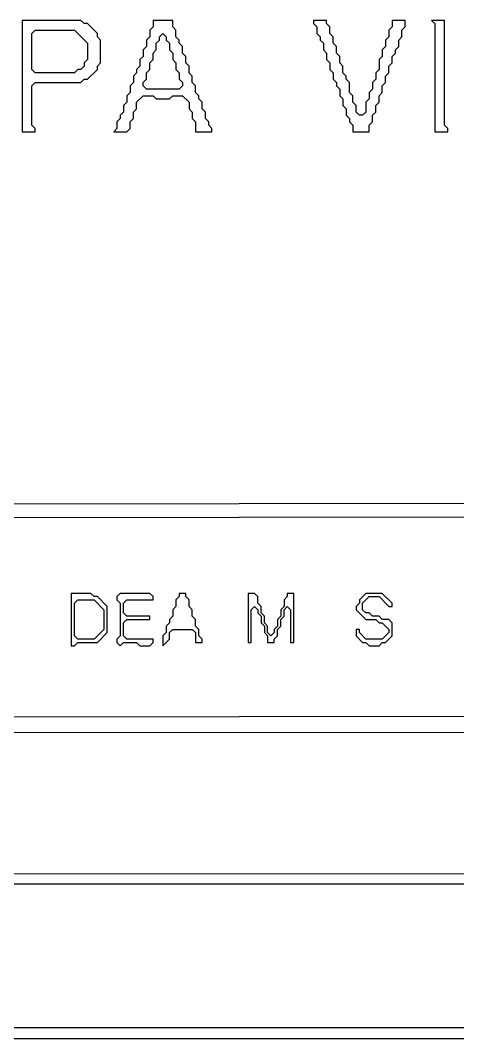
# Model space of a CAD drawing. Extents: x 17 to 323, y -435 to -5.
# Drawn here: x 227.05 to 240.4, y -434.9 to -403.8 of the extents above; entities that cross this region are included whole.
import ezdxf

# ---------------------------------------------------------------- set-up
doc = ezdxf.new("R2010")
doc.units = 0

msp = doc.modelspace()

# ---------------------------------------------------------------- linework, layer by layer
at = {"layer": 'CONTOURS'}
for p, q in [((228.9, -403.8), (227.1, -403.8)), ((227.1, -403.8), (227.1, -407.2)), ((229, -403.9), (228.9, -403.8)), ((229.1, -403.9), (229, -403.9)), ((229.4, -404.2), (229.1, -403.9)), ((231.1, -403.8), (231.1, -404)), ((231.7, -403.8), (231.1, -403.8)), ((231.7, -404), (231.7, -403.8)), ((236, -403.8), (236, -403.9)), ((236.4, -403.8), (236, -403.8)), ((236, -403.9), (236.1, -404)), ((236.4, -403.9), (236.4, -403.8)), ((236.5, -404), (236.4, -403.9)), ((238.8, -403.8), (238.4, -403.8)), ((238.4, -403.8), (238.4, -404)), ((238.8, -404), (238.8, -403.8)), ((239.6, -403.8), (239.7, -403.9)), ((240, -403.8), (239.6, -403.8)), ((239.7, -403.9), (239.7, -407.2)), ((240, -407), (240, -403.8)), ((227.4, -404.2), (227.5, -404.1)), ((227.4, -405.3), (227.4, -404.2)), ((227.5, -404.1), (228.7, -404.1)), ((228.7, -404.1), (229.1, -404.5)), ((229.4, -404.3), (229.4, -404.2)), ((229.5, -404.4), (229.4, -404.3)), ((231, -404.3), (230.9, -404.4)), ((231.1, -404), (231, -404.1)), ((231, -404.1), (231, -404.3)), ((231.3, -404.3), (231.4, -404.2)), ((231.3, -404.4), (231.3, -404.3)), ((231.4, -404.2), (231.5, -404.3)), ((231.5, -404.3), (231.5, -404.4)), ((231.8, -404.1), (231.7, -404)), ((231.8, -404.3), (231.8, -404.1)), ((231.9, -404.4), (231.8, -404.3)), ((236.1, -404), (236.1, -404.2)), ((236.1, -404.2), (236.2, -404.3)), ((236.2, -404.3), (236.2, -404.4)), ((236.5, -404.2), (236.5, -404)), ((236.6, -404.3), (236.5, -404.2)), ((236.6, -404.5), (236.6, -404.3)), ((238.3, -404.3), (238.2, -404.4)), ((238.4, -404), (238.3, -404.1)), ((238.3, -404.1), (238.3, -404.3)), ((238.6, -404.4), (238.7, -404.3)), ((238.7, -404.1), (238.8, -404)), ((238.7, -404.3), (238.7, -404.1)), ((229.1, -404.5), (229.1, -405)), ((229.5, -405.1), (229.5, -404.4)), ((230.9, -404.6), (230.8, -404.7)), ((230.9, -404.4), (230.9, -404.6)), ((231.2, -404.5), (231.3, -404.4)), ((231.2, -404.7), (231.2, -404.5)), ((231.5, -404.4), (231.6, -404.5)), ((231.6, -404.5), (231.6, -404.7)), ((231.9, -404.5), (231.9, -404.4)), ((232, -404.6), (231.9, -404.5)), ((232, -404.8), (232, -404.6)), ((236.2, -404.4), (236.3, -404.5)), ((236.3, -404.5), (236.3, -404.7)), ((236.7, -404.6), (236.6, -404.5)), ((236.7, -404.8), (236.7, -404.6)), ((238.2, -404.6), (238.1, -404.7)), ((238.2, -404.4), (238.2, -404.6)), ((238.5, -404.7), (238.6, -404.6)), ((238.6, -404.6), (238.6, -404.4)), ((230.8, -404.9), (230.7, -405)), ((230.8, -404.7), (230.8, -404.9)), ((231.1, -404.8), (231.2, -404.7)), ((231.1, -405), (231.1, -404.8)), ((231.6, -404.7), (231.7, -404.8)), ((231.7, -404.8), (231.7, -405)), ((232.1, -404.9), (232, -404.8)), ((232.1, -405.1), (232.1, -404.9)), ((236.3, -404.7), (236.4, -404.8)), ((236.4, -404.8), (236.4, -405)), ((236.8, -404.9), (236.7, -404.8)), ((236.8, -405.1), (236.8, -404.9)), ((238.1, -404.9), (238, -405)), ((238.1, -404.7), (238.1, -404.9)), ((238.4, -404.9), (238.5, -404.8)), ((238.4, -405.1), (238.4, -404.9)), ((238.5, -404.8), (238.5, -404.7)), ((229, -405.2), (228.9, -405.3)), ((229.1, -405), (229, -405.1)), ((229, -405.1), (229, -405.2)), ((229.4, -405.2), (229.5, -405.1)), ((229.4, -405.3), (229.4, -405.2)), ((230.7, -405.2), (230.6, -405.3)), ((230.7, -405), (230.7, -405.2)), ((231, -405.1), (231.1, -405)), ((231, -405.3), (231, -405.1)), ((231.7, -405), (231.8, -405.1)), ((231.8, -405.1), (231.8, -405.3)), ((232.2, -405.2), (232.1, -405.1)), ((232.2, -405.4), (232.2, -405.2)), ((236.4, -405), (236.5, -405.1)), ((236.5, -405.1), (236.5, -405.3)), ((236.9, -405.2), (236.8, -405.1)), ((236.9, -405.4), (236.9, -405.2)), ((238, -405), (238, -405.3)), ((238.3, -405.2), (238.4, -405.1)), ((238.3, -405.4), (238.3, -405.2)), ((227.5, -405.4), (227.4, -405.3)), ((228.7, -405.4), (227.5, -405.4)), ((228.8, -405.3), (228.7, -405.4)), ((228.9, -405.3), (228.8, -405.3)), ((229.1, -405.6), (229.4, -405.3)), ((230.6, -405.4), (230.5, -405.5)), ((230.5, -405.5), (230.5, -405.7)), ((230.6, -405.3), (230.6, -405.4)), ((230.9, -405.4), (231, -405.3)), ((230.9, -405.6), (230.9, -405.4)), ((231.8, -405.3), (231.9, -405.4)), ((231.9, -405.4), (231.9, -405.6)), ((232.3, -405.5), (232.2, -405.4)), ((232.3, -405.7), (232.3, -405.5)), ((236.5, -405.3), (236.6, -405.4)), ((236.6, -405.4), (236.6, -405.6)), ((237, -405.5), (236.9, -405.4)), ((237, -405.6), (237, -405.5)), ((238, -405.3), (237.9, -405.4)), ((237.9, -405.4), (237.9, -405.6)), ((238.2, -405.5), (238.3, -405.4)), ((238.2, -405.7), (238.2, -405.5)), ((227.4, -405.8), (227.5, -405.7)), ((227.4, -407), (227.4, -405.8)), ((227.5, -405.7), (228.9, -405.7)), ((228.9, -405.7), (229, -405.6)), ((229, -405.6), (229.1, -405.6)), ((230.5, -405.7), (230.4, -405.8)), ((230.4, -405.8), (230.4, -406)), ((230.8, -405.7), (230.9, -405.6)), ((230.8, -405.8), (230.8, -405.7)), ((230.9, -405.9), (230.8, -405.8)), ((231.9, -405.6), (232, -405.7)), ((232, -405.8), (231.9, -405.9)), ((232, -405.7), (232, -405.8)), ((232.4, -405.8), (232.3, -405.7)), ((232.4, -406), (232.4, -405.8)), ((236.6, -405.6), (236.7, -405.7)), ((236.7, -405.7), (236.7, -405.8)), ((236.7, -405.8), (236.8, -405.9)), ((237.1, -405.7), (237, -405.6)), ((237.1, -406), (237.1, -405.7)), ((237.9, -405.6), (237.8, -405.7)), ((237.8, -405.7), (237.8, -405.9)), ((238.1, -405.8), (238.2, -405.7)), ((238.1, -406), (238.1, -405.8)), ((230.4, -406), (230.3, -406.1)), ((230.3, -406.1), (230.3, -406.3)), ((230.6, -406.3), (230.8, -406.1)), ((230.8, -406.1), (231.1, -406.1)), ((231.9, -405.9), (230.9, -405.9)), ((231.1, -406.1), (231.2, -406.2)), ((231.6, -406.2), (231.7, -406.1)), ((231.7, -406.1), (232, -406.1)), ((232, -406.1), (232.2, -406.3)), ((232.5, -406.1), (232.4, -406)), ((232.5, -406.2), (232.5, -406.1)), ((236.8, -405.9), (236.8, -406.1)), ((236.8, -406.1), (236.9, -406.2)), ((237.2, -406.1), (237.1, -406)), ((237.2, -406.3), (237.2, -406.1)), ((237.8, -405.9), (237.7, -406)), ((237.7, -406), (237.7, -406.2)), ((238, -406.1), (238.1, -406)), ((238, -406.3), (238, -406.1)), ((230.3, -406.3), (230.2, -406.4)), ((230.2, -406.4), (230.2, -406.6)), ((230.6, -406.5), (230.6, -406.3)), ((231.2, -406.2), (231.6, -406.2)), ((232.2, -406.3), (232.2, -406.5)), ((232.6, -406.3), (232.5, -406.2)), ((232.6, -406.5), (232.6, -406.3)), ((236.9, -406.2), (236.9, -406.4)), ((236.9, -406.4), (237, -406.5)), ((237.3, -406.4), (237.2, -406.3)), ((237.3, -406.6), (237.3, -406.4)), ((237.7, -406.2), (237.6, -406.3)), ((237.6, -406.3), (237.6, -406.6)), ((237.9, -406.4), (238, -406.3)), ((237.9, -406.6), (237.9, -406.4)), ((230.2, -406.6), (230.1, -406.7)), ((230.1, -406.7), (230.1, -406.8)), ((230.5, -406.6), (230.6, -406.5)), ((230.5, -406.8), (230.5, -406.6)), ((232.2, -406.5), (232.3, -406.6)), ((232.3, -406.6), (232.3, -406.8)), ((232.7, -406.6), (232.6, -406.5)), ((232.7, -406.8), (232.7, -406.6)), ((237, -406.5), (237, -406.7)), ((237, -406.7), (237.1, -406.8)), ((237.4, -406.7), (237.3, -406.6)), ((237.5, -406.7), (237.4, -406.7)), ((237.6, -406.6), (237.5, -406.7)), ((237.8, -406.7), (237.9, -406.6)), ((237.8, -406.9), (237.8, -406.7)), ((227.5, -407.1), (227.4, -407)), ((230.1, -406.8), (230, -406.9)), ((230, -406.9), (230, -407.1)), ((230.4, -406.9), (230.5, -406.8)), ((230.4, -407.1), (230.4, -406.9)), ((232.3, -406.8), (232.4, -406.9)), ((232.4, -406.9), (232.4, -407.2)), ((232.8, -406.9), (232.7, -406.8)), ((232.8, -407), (232.8, -406.9)), ((232.9, -407.1), (232.8, -407)), ((237.1, -406.8), (237.1, -406.9)), ((237.1, -406.9), (237.2, -407)), ((237.2, -407), (237.2, -407.2)), ((237.7, -407), (237.8, -406.9)), ((237.7, -407.2), (237.7, -407)), ((240.1, -407.1), (240, -407)), ((227.1, -407.2), (227.5, -407.2)), ((227.5, -407.2), (227.5, -407.1)), ((230, -407.1), (229.9, -407.2)), ((229.9, -407.2), (230.3, -407.2)), ((230.3, -407.2), (230.4, -407.1)), ((232.4, -407.2), (232.9, -407.2)), ((232.9, -407.2), (232.9, -407.1)), ((237.2, -407.2), (237.7, -407.2)), ((239.7, -407.2), (240.1, -407.2)), ((240.1, -407.2), (240.1, -407.1)), ((291.4, -418.5), (208.9, -418.6)), ((208.8, -419), (291.3, -418.9)), ((228.6, -421.3), (228.6, -422.9)), ((229.2, -421.3), (228.6, -421.3)), ((229.3, -421.4), (229.2, -421.3)), ((229.4, -421.4), (229.3, -421.4)), ((229.7, -421.7), (229.4, -421.4)), ((230.1, -421.3), (230, -421.4)), ((230, -421.4), (230, -421.5)), ((231, -421.3), (230.1, -421.3)), ((231.1, -421.4), (231, -421.3)), ((231.1, -421.5), (231.1, -421.4)), ((231.9, -421.4), (231.8, -421.5)), ((232.1, -421.3), (231.9, -421.3)), ((231.9, -421.3), (231.9, -421.4)), ((232.1, -421.4), (232.1, -421.3)), ((232.2, -421.5), (232.1, -421.4)), ((234, -421.3), (234, -422.8)), ((234.2, -421.3), (234, -421.3)), ((234.3, -421.4), (234.2, -421.3)), ((234.3, -421.6), (234.3, -421.4)), ((235.2, -421.4), (235.1, -421.5)), ((235.4, -421.3), (235.2, -421.3)), ((235.2, -421.3), (235.2, -421.4)), ((235.4, -422.8), (235.4, -421.3)), ((237.6, -421.3), (237.4, -421.5)), ((237.5, -421.6), (237.7, -421.4)), ((238.1, -421.3), (237.6, -421.3)), ((237.7, -421.4), (238, -421.4)), ((238, -421.4), (238.3, -421.7)), ((238.4, -421.6), (238.1, -421.3)), ((228.7, -421.6), (228.8, -421.5)), ((228.7, -422.6), (228.7, -421.6)), ((228.8, -421.5), (229.3, -421.5)), ((229.3, -421.5), (229.6, -421.8)), ((229.7, -422.5), (229.7, -421.7)), ((230, -421.5), (230.1, -421.6)), ((230.1, -421.6), (230.1, -422.6)), ((230.2, -421.6), (230.3, -421.5)), ((230.2, -421.9), (230.2, -421.6)), ((230.3, -421.5), (231.1, -421.5)), ((231.8, -421.7), (231.7, -421.8)), ((231.8, -421.5), (231.8, -421.7)), ((232.2, -421.7), (232.2, -421.5)), ((232.3, -421.8), (232.2, -421.7)), ((234.1, -421.8), (234.2, -421.7)), ((234.2, -421.7), (234.3, -421.8)), ((234.4, -421.7), (234.3, -421.6)), ((234.4, -421.9), (234.4, -421.7)), ((235.1, -421.7), (235, -421.8)), ((235.1, -421.5), (235.1, -421.7)), ((235.1, -421.8), (235.2, -421.7)), ((235.2, -421.7), (235.3, -421.8)), ((237.4, -421.6), (237.3, -421.7)), ((237.3, -421.7), (237.3, -421.8)), ((237.4, -421.5), (237.4, -421.6)), ((237.5, -421.8), (237.5, -421.6)), ((238.3, -421.7), (238.4, -421.7)), ((238.4, -421.7), (238.4, -421.6)), ((229.6, -421.8), (229.6, -422.4)), ((230.3, -422), (230.2, -421.9)), ((231, -422), (230.3, -422)), ((231, -422.1), (231, -422)), ((231.7, -422), (231.6, -422.1)), ((231.7, -421.8), (231.7, -422)), ((232.3, -422), (232.3, -421.8)), ((232.4, -422.1), (232.3, -422)), ((234.1, -422.8), (234.1, -421.8)), ((234.3, -421.8), (234.3, -421.9)), ((234.3, -421.9), (234.4, -422)), ((234.5, -422), (234.4, -421.9)), ((234.4, -422), (234.4, -422.2)), ((234.5, -422.2), (234.5, -422)), ((235, -422), (234.9, -422.1)), ((235, -421.8), (235, -422)), ((235, -422.1), (235.1, -422)), ((235.1, -422), (235.1, -421.8)), ((235.3, -421.8), (235.3, -422.8)), ((237.3, -421.8), (237.6, -422.1)), ((237.6, -421.9), (237.5, -421.8)), ((237.7, -421.9), (237.6, -421.9)), ((237.8, -422), (237.7, -421.9)), ((238, -422), (237.8, -422)), ((238.1, -422.1), (238, -422)), ((230.2, -422.2), (230.3, -422.1)), ((230.2, -422.6), (230.2, -422.2)), ((230.3, -422.1), (231, -422.1)), ((231.6, -422.2), (231.5, -422.3)), ((231.5, -422.3), (231.5, -422.5)), ((231.6, -422.1), (231.6, -422.2)), ((232.4, -422.3), (232.4, -422.1)), ((232.5, -422.4), (232.4, -422.3)), ((234.4, -422.2), (234.5, -422.3)), ((234.6, -422.3), (234.5, -422.2)), ((234.5, -422.3), (234.5, -422.5)), ((234.6, -422.5), (234.6, -422.3)), ((234.9, -422.3), (234.8, -422.4)), ((234.9, -422.1), (234.9, -422.3)), ((234.9, -422.4), (235, -422.3)), ((235, -422.3), (235, -422.1)), ((237.6, -422.1), (237.9, -422.1)), ((237.9, -422.1), (238, -422.2)), ((238, -422.2), (238.1, -422.2)), ((238.3, -422.1), (238.1, -422.1)), ((238.1, -422.2), (238.3, -422.4)), ((238.4, -422.2), (238.3, -422.1)), ((238.4, -422.6), (238.4, -422.2)), ((228.8, -422.7), (228.7, -422.6)), ((229.6, -422.4), (229.3, -422.7)), ((229.4, -422.8), (229.7, -422.5)), ((230.1, -422.6), (230, -422.7)), ((230.3, -422.7), (230.2, -422.6)), ((231.5, -422.5), (231.4, -422.6)), ((231.4, -422.6), (231.4, -422.9)), ((231.6, -422.5), (231.7, -422.4)), ((231.6, -422.7), (231.6, -422.5)), ((231.7, -422.4), (232.3, -422.4)), ((232.3, -422.4), (232.4, -422.5)), ((232.4, -422.5), (232.4, -422.8)), ((232.5, -422.6), (232.5, -422.4)), ((232.6, -422.7), (232.5, -422.6)), ((234.5, -422.5), (234.6, -422.6)), ((234.7, -422.6), (234.6, -422.5)), ((234.6, -422.6), (234.6, -422.8)), ((234.8, -422.5), (234.7, -422.6)), ((234.8, -422.4), (234.8, -422.5)), ((234.8, -422.7), (234.9, -422.6)), ((234.9, -422.6), (234.9, -422.4)), ((237.4, -422.4), (237.3, -422.4)), ((237.3, -422.4), (237.3, -422.6)), ((237.3, -422.6), (237.5, -422.8)), ((237.4, -422.5), (237.4, -422.4)), ((237.6, -422.7), (237.4, -422.5)), ((238.3, -422.5), (238.1, -422.7)), ((238.2, -422.8), (238.4, -422.6)), ((238.3, -422.4), (238.3, -422.5)), ((228.6, -422.9), (228.7, -422.9)), ((228.7, -422.9), (228.8, -422.8)), ((229.3, -422.7), (228.8, -422.7)), ((228.8, -422.8), (229.4, -422.8)), ((230, -422.7), (230, -422.8)), ((230, -422.8), (230.1, -422.9)), ((230.1, -422.9), (230.2, -422.8)), ((230.2, -422.8), (230.6, -422.8)), ((231.1, -422.7), (230.3, -422.7)), ((230.6, -422.8), (230.7, -422.9)), ((230.7, -422.9), (231, -422.9)), ((231, -422.9), (231.1, -422.8)), ((231.1, -422.8), (231.1, -422.7)), ((231.4, -422.9), (231.6, -422.7)), ((232.4, -422.8), (232.6, -422.8)), ((232.6, -422.8), (232.6, -422.7)), ((234, -422.8), (234.1, -422.8)), ((234.6, -422.8), (234.8, -422.8)), ((234.8, -422.8), (234.8, -422.7)), ((235.3, -422.8), (235.4, -422.8)), ((237.5, -422.8), (237.6, -422.8)), ((238.1, -422.7), (237.6, -422.7)), ((237.6, -422.8), (237.7, -422.9)), ((237.7, -422.9), (238, -422.9)), ((238, -422.9), (238.1, -422.8)), ((238.1, -422.8), (238.2, -422.8)), ((291.4, -425), (208.9, -425.1)), ((26.3, -425.4), (313.2, -425.6)), ((317.7, -429.9), (21.8, -429.8)), ((21.5, -430.1), (318.1, -430.2)), ((322.4, -434.6), (17.2, -434.5)), ((16.9, -434.9), (322.7, -434.9))]:
    msp.add_line(p, q, dxfattribs=at)

doc.saveas('drawing.dxf')
